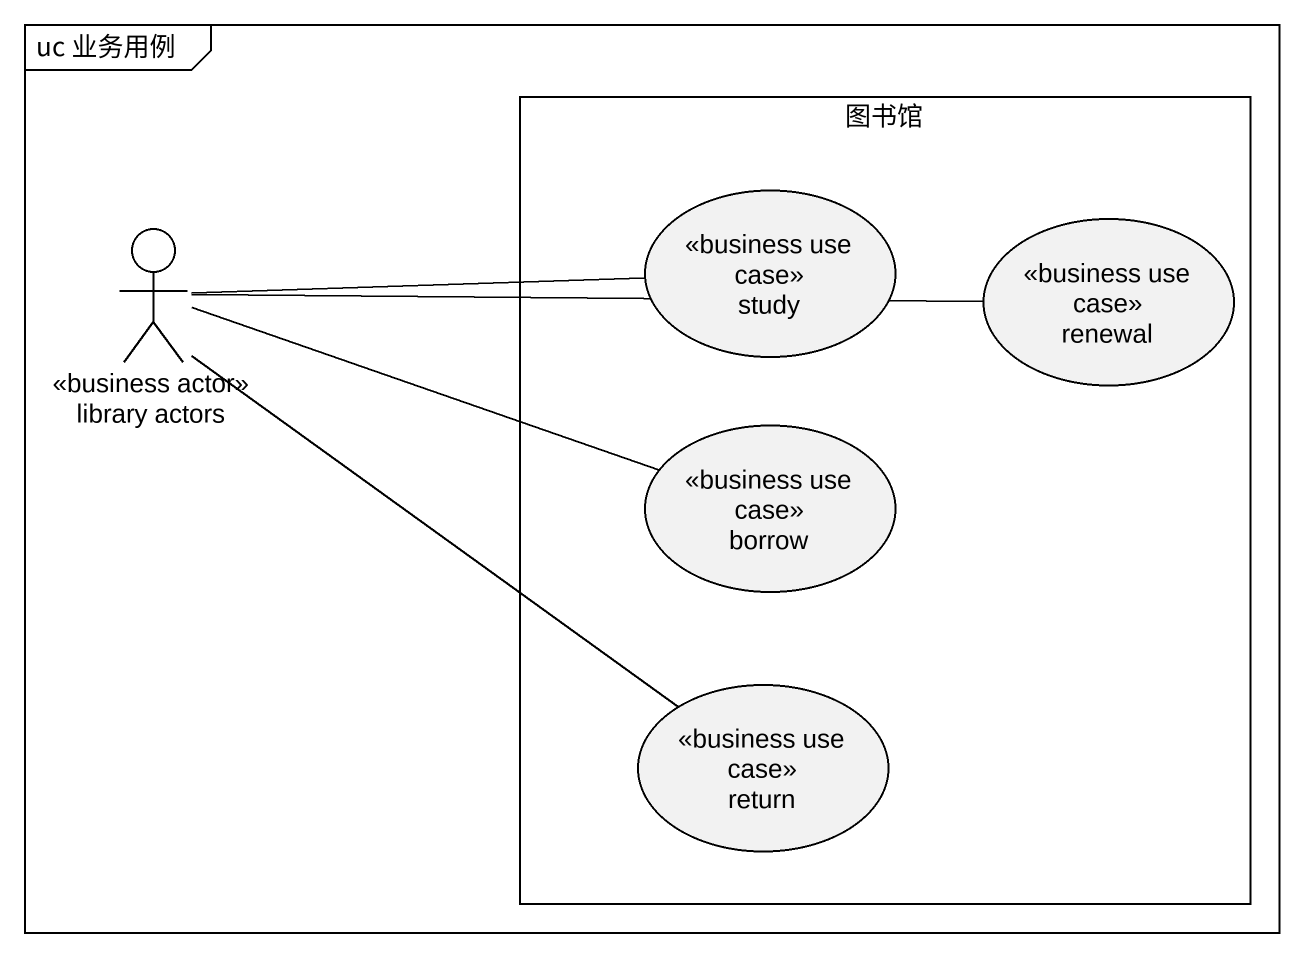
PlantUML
@startuml
mainframe uc 业务用例
rectangle 图书馆 {
  usecase study <<business use case>>
  usecase renewal <<business use case>>
  usecase borrow <<business use case>>
  usecase "return" as return_ <<business use case>>
}
actor "library actors" as library_actors <<business actor>>
library_actors -right- study
library_actors -right- renewal
library_actors -right- borrow
library_actors -- return_
@enduml
